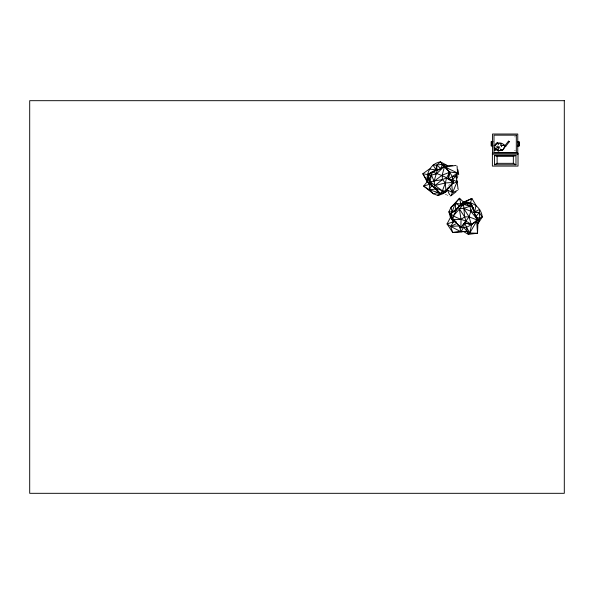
<?xml version="1.0" encoding="UTF-8"?>
<svg xmlns="http://www.w3.org/2000/svg" width="594" height="594" viewBox="0 0 594 594"><rect width="100%" height="100%" fill="white"/><g stroke="black" fill="none" stroke-linecap="round" stroke-linejoin="round"><path stroke-width="0.45" stroke-dasharray="2.97 2.23" d="M448.418 185.261L450.029 184.667M514.397 136.88L515.473 136.88M514.397 150.728L515.473 150.728M445.181 194.245L450.237 196.376M458.226 190.043L457.922 188.268L458.226 190.043"/><path stroke-width="0.89" d="M455.954 222.215L453.549 221.703L450.438 217.449L448.901 211.806L451.054 207.313L455.323 203.222L460.899 204.128L463.446 202.101L471.874 198.463L470.121 203.735L469.988 206.311L470.856 211.308L469.052 216.862L460.833 227.784L453.051 219.424L451.633 219.104L450.742 213.699L452.041 212.013L455.323 203.222L459.563 198.248L463.446 202.101C472.646 201.284 481.355 207.566 482.269 217.033L477.873 223.849L477.531 233.256L468.362 234.34L463.446 231.512L452.695 232.447L447.052 223.953L450.438 217.449L452.041 212.013L451.054 207.313L459.563 198.248L460.899 204.128L456.868 208.932M499.94 150.594L498.203 151.039L497.119 149.636L494.705 150.059L494.973 147.46M452.717 165.429L447.601 165.667L440.444 161.858C430.784 163.506 426.173 172.787 427.145 181.853L423.641 186.041L429.158 189.894L438.179 192.434L440.221 193.637L445.522 192.3L447.542 190.102L447.98 187.682M441.26 168.607L442.114 164.219L440.444 161.858L436.493 165.229L433.078 165.073L436.063 169.958L437.243 170.315L441.26 168.607L436.493 165.229L436.063 169.958L427.561 174.547L422.831 173.76L427.145 181.853L431.548 185.759L436.486 188.892L440.221 193.637L445.522 192.3L446.807 189.174M452.561 219.201L453.549 221.703L447.052 223.953L450.653 226.403L452.695 232.447L461.048 231.757L463.602 227.294L464.605 222.78L465.993 221.065L464.634 216.862L463.52 204.336L465.948 203.586L470.121 203.735L473.002 207.774L474.599 211.85L474.235 212.659L475.044 215.177M450.705 195.626L452.606 192.627L451.648 184.066L453.601 182.447C447.327 177.079 439.82 174.747 432.35 171.926L427.561 174.547L428.653 175.148L428.898 179.321L431.548 185.759L433.561 186.991L445.522 192.3L445.879 190.889L453.601 182.447L448.322 179.113L449.613 172.297L444.691 166.016L437.243 170.315L432.35 171.926L431.437 175.104L428.898 179.321L427.235 180.71L422.831 173.76L429.403 169.015L436.063 169.958L432.35 171.926L428.653 175.148L427.235 180.71L429.611 184.266L429.158 189.894L433.353 193.77L438.001 195.537L443.495 193.533L447.542 190.102L452.606 192.627L457.425 190.407M508.434 141.186L509.251 141.773L508.501 141.12L505.056 145.575M500.898 143.414L500.534 144.238L501.982 145.382L504.313 145.396L504.974 146.748L504.566 147.572M446.606 189.286L445.879 190.889L442.382 190.874L430.056 181.719L428.898 179.321L429.611 184.266L423.641 186.041L433.353 193.77L438.179 192.434L439.723 192.872M501.351 146.748L501.982 145.382L500.475 145.396M456.756 178.668L457.781 176.47M494.282 145.916C495.96 142.122 501.93 141.951 504.254 145.196L504.677 146.748L504.254 148.292L502.925 149.636L499.628 150.534M495.931 143.852L497.119 142.946L498.982 143.726L497.119 142.946L494.973 146.027M456.786 209.058L459.325 205.643L465.948 203.586L473.002 207.774L474.235 212.659L477.94 220.292L471.294 224.584L464.605 222.78L460.833 227.784L457.447 223.96M505.865 146.169L509.251 141.773M451.076 184.749L445.879 190.889L445.389 182.937L446.577 177.881L449.613 172.297L442.114 164.219L436.493 165.229L437.243 170.315L434.088 181.244L434.882 185.543L433.561 186.991L440.221 193.637L442.382 190.874L445.389 182.937L442.448 179.581L442.144 175.185L444.691 166.016L443.317 167.055M476.113 216.246L479.306 212.541L479.677 209.407L474.599 211.85L470.752 202.896L473.002 207.774L470.856 211.308L477.94 220.292L475.891 221.065L471.591 224.695L466.498 227.279L460.833 227.784L461.055 219.453L459.325 208.761L457.967 207.447L450.742 213.699L451.633 219.104L453.549 221.703L450.653 226.403L461.048 231.757L467.092 231.289L469.765 232.989L477.531 233.256L476.663 221.146L479.833 218.28L482.269 217.033L479.306 212.541L474.599 211.85L476.054 205.405L471.874 198.463L460.899 204.128L465.948 203.586L464.642 202.064L470.121 203.735M503.675 149.012L502.457 150.334L500.898 150.082L500.534 149.25L502.457 150.334L500.898 150.082M443.495 193.533L441.275 193.302L438.001 195.537L438.179 192.434L436.486 188.892L429.158 189.894L431.548 185.759L430.056 181.719L442.448 179.581L446.577 177.881L448.322 179.113L452.531 179.663L456.11 175.839L457.58 173.025L457.053 166.097M476.054 217.545L477.94 220.292L469.052 216.862L464.634 216.862L459.325 208.761L463.684 208.316L469.988 206.311L463.52 204.336L453.363 215.889L451.633 219.104L456.118 221.517M503.608 148.092L504.974 146.748M497.869 145.916L498.448 148.953L498.203 151.039L497.119 149.636L495.931 149.636L494.602 148.292L494.705 150.059L496.525 148.292L499.428 146.748M450.957 195.797L456.051 191.765M442.448 179.581L434.882 185.543L445.389 182.937L453.601 182.447L452.531 179.663L452.442 176.812L449.495 171.956L447.193 169.676M473.923 222.572L471.294 224.584C465.332 219.32 456.482 219.29 450.742 213.699M444.906 167.337L442.114 164.219L447.601 165.667L445.24 167.137L457.58 173.025L449.495 171.956L448.322 179.113L457.58 173.025L458.806 174.272M464.634 216.862L461.055 219.453L453.051 219.424L453.363 215.889L457.967 207.447L463.52 204.336M452.895 212.296L455.049 210.892M458.137 174.666L456.11 175.839L452.442 176.812M494.483 164.768L497.111 163.335L513.342 163.335L515.971 164.768L515.971 155.517L494.483 155.517L494.483 164.768L515.971 164.768M456.823 223.455L450.653 226.403L459.325 225.906L461.048 231.757L467.092 231.289L468.362 234.34L469.765 232.989L476.663 221.146L475.891 221.065L479.833 218.28L479.306 212.541L474.235 212.659L463.684 208.316L469.052 216.862L471.294 224.584L476.663 221.146L477.873 223.849L479.833 218.28L476.433 217.144M505.798 146.228L505.034 145.872M455.026 210.736L452.041 212.013L448.901 211.806L451.574 216.699M451.648 184.066L457.083 181.816L456.11 175.839L456.333 178.512M494.705 150.059L495.931 149.636M494.483 155.517L497.111 156.348L513.342 156.348L515.971 155.517M456.081 165.377L445.24 167.137L445.463 167.961L444.691 166.016L436.456 173.849L431.437 175.104L428.653 175.148M493.013 141.647L491.156 141.647L491.156 145.916L493.013 145.916M517.329 141.795L519.186 141.795L519.186 146.057L517.329 146.057M492.73 142.478L491.698 142.478L491.698 145.136L492.73 145.136M517.612 142.619L518.644 142.619L518.644 145.278L517.612 145.278M492.537 153.103L517.768 153.103M492.381 154.188L518.02 154.188M500.022 148.092L496.265 146.748M498.195 150.423L495.708 149.369M452.531 179.663L457.083 181.816L457.974 188.216M459.325 205.643L455.323 203.222L455.769 210.424M454.566 220.367L453.051 219.424L456.192 222.668M436.486 188.892L433.561 186.991L430.056 181.719L431.437 175.104L434.088 181.244L442.144 175.185L449.613 172.297L447.245 169.817M463.602 227.294L467.092 231.289L466.498 227.279L464.605 222.78L471.591 224.695L469.765 232.989L466.498 227.279M497.119 142.946L498.448 144.535M503.675 144.476L504.313 145.396M494.282 147.572L495.181 149.012M449.25 186.739L452.606 192.627L457.083 181.816L456.638 180.212M447.542 190.102L449.561 194.802M457.9 169.75L458.627 173.366M518.904 141.795L518.904 146.057M518.362 142.619L518.362 145.278M518.02 153.103L518.02 166.09L492.381 166.09L492.381 153.103M517.768 153.69L517.768 134.021L492.537 134.021L492.537 153.69M513.342 156.348L513.342 163.335M497.111 156.348L497.111 163.335M491.981 142.478L491.981 145.136M491.446 141.647L491.446 145.916M564.3 100.683L29.7 100.683L29.7 493.317L564.3 493.317L564.3 100.683M516.312 135.157L493.993 135.157L493.993 152.554L516.312 152.554L516.312 135.157"/></g></svg>
